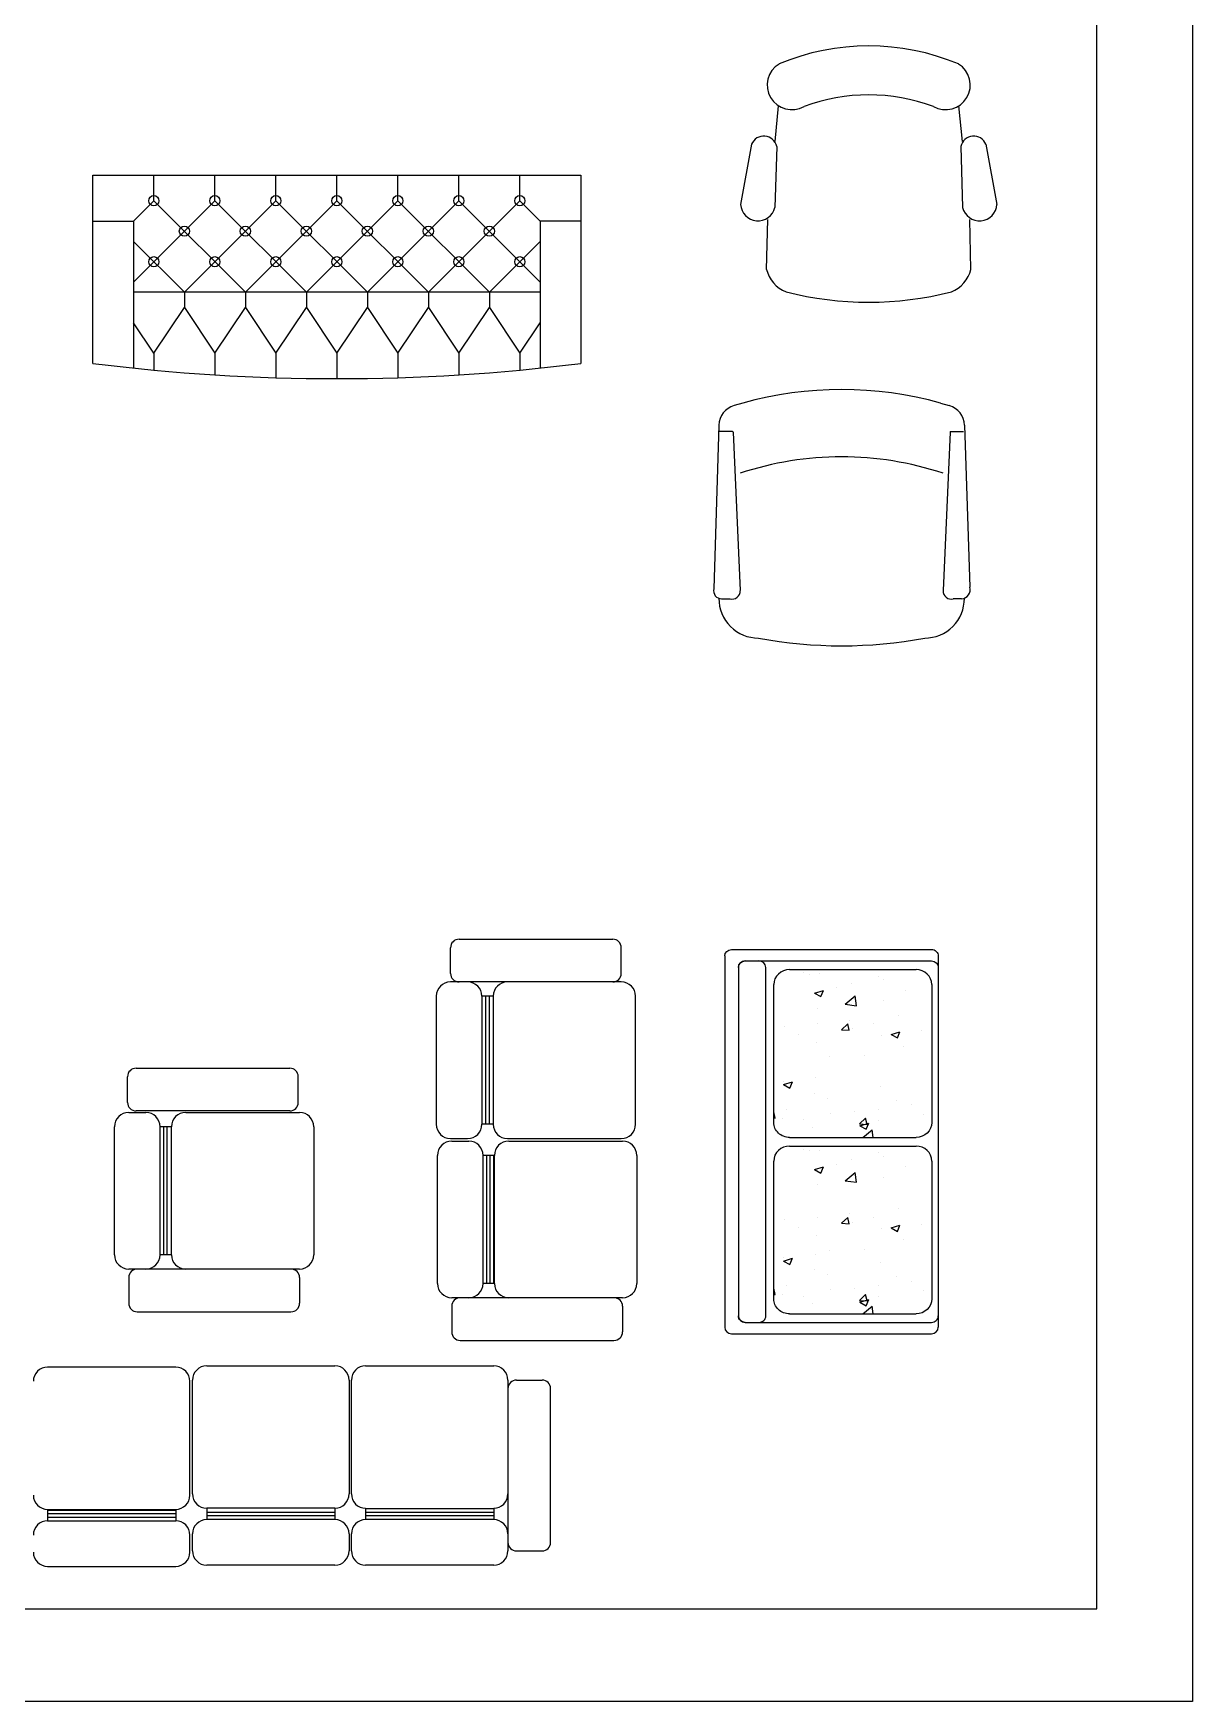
# Model space of a CAD drawing. Header units: inches. Extents: x 3.5 to 46, y 8.9 to 33.7.
# Drawn here: x 20.42 to 24.5, y 8.89 to 14.75 of the extents above; entities that cross this region are included whole.
import ezdxf

# ---------------------------------------------------------------- set-up
doc = ezdxf.new("R2010")
doc.units = ezdxf.units.IN
doc.header["$MEASUREMENT"] = 0
for name, color, linetype in [('02', 2, 'Continuous'), ('1', 1, 'Continuous'), ('4', 4, 'Continuous'), ('kadrbm', 4, 'Continuous')]:
    doc.layers.add(name, color=color, linetype=linetype)

# ---------------------------------------------------------------- blocks, each defined once
blk = doc.blocks.new('kadrbm')
at = {"layer": 'kadrbm', "color": 4}
blk.add_lwpolyline([(0, 0), (0, 24.7972), (21, 24.7972), (21, 0), (0, 0)], close=True, dxfattribs=at)
blk.add_lwpolyline([(20.6631, 0.3257), (20.6631, 24.4603), (0.3369, 24.4603), (0.3369, 0.3257), (20.6631, 0.3257)], dxfattribs=at)

msp = doc.modelspace()

# ---------------------------------------------------------------- linework, layer by layer
at = {"layer": '02'}
for p, q in [((23.0306, 14.3677), (23.0426, 14.4936)), ((23.6885, 14.3677), (23.6766, 14.4936)), ((22.9479, 14.3585), (22.9093, 14.1473)), ((23.7712, 14.3585), (23.8098, 14.1473)), ((23.0362, 14.3508), (23.03, 14.1362)), ((23.6829, 14.3508), (23.6891, 14.1362)), ((20.6338, 14.2496), (22.3481, 14.2496)), ((20.6338, 13.5889), (20.6338, 14.2496)), ((20.8481, 14.1603), (20.8481, 14.2496)), ((21.0624, 14.1603), (21.0624, 14.2496)), ((21.2767, 14.1603), (21.2767, 14.2496)), ((21.491, 14.1603), (21.491, 14.2496)), ((21.7053, 14.1603), (21.7053, 14.2496)), ((21.9195, 14.1603), (21.9195, 14.2496)), ((22.1338, 14.1603), (22.1338, 14.2496)), ((22.3481, 14.2496), (22.3481, 13.5889)), ((21.0624, 14.1603), (20.7767, 13.8746)), ((20.7767, 14.0889), (20.8481, 14.1603)), ((20.8481, 14.1603), (21.1695, 13.8389)), ((21.2767, 14.1603), (20.9553, 13.8389)), ((21.0624, 14.1603), (21.3838, 13.8389)), ((21.491, 14.1603), (21.1695, 13.8389)), ((21.2767, 14.1603), (21.5981, 13.8389)), ((21.7053, 14.1603), (21.3838, 13.8389)), ((21.491, 14.1603), (21.8124, 13.8389)), ((21.9195, 14.1603), (21.5981, 13.8389)), ((21.7053, 14.1603), (22.0267, 13.8389)), ((22.1338, 14.1603), (21.8124, 13.8389)), ((21.9195, 14.1603), (22.2053, 13.8746)), ((22.2053, 14.0889), (22.1338, 14.1603)), ((20.6338, 14.0889), (20.7767, 14.0889)), ((20.7767, 14.0889), (20.7767, 13.5725)), ((22.2053, 14.0889), (22.2053, 13.5725)), ((22.3481, 14.0889), (22.2053, 14.0889)), ((23.0004, 13.9189), (23.0045, 14.0942)), ((23.7187, 13.9189), (23.7146, 14.0942)), ((20.9553, 13.8389), (20.7767, 14.0175)), ((22.0267, 13.8389), (22.2053, 14.0175)), ((22.2053, 13.8389), (20.7767, 13.8389)), ((20.9553, 13.8389), (20.9553, 13.7853)), ((21.1695, 13.8389), (21.1695, 13.7853)), ((21.3838, 13.8389), (21.3838, 13.7853)), ((21.5981, 13.8389), (21.5981, 13.7853)), ((21.8124, 13.8389), (21.8124, 13.7853)), ((22.0267, 13.8389), (22.0267, 13.7853)), ((20.8481, 13.6246), (20.9553, 13.7853)), ((20.9553, 13.7853), (21.0624, 13.6246)), ((21.0624, 13.6246), (21.1695, 13.7853)), ((21.1695, 13.7853), (21.2767, 13.6246)), ((21.2767, 13.6246), (21.3838, 13.7853)), ((21.3838, 13.7853), (21.491, 13.6246)), ((21.491, 13.6246), (21.5981, 13.7853)), ((21.5981, 13.7853), (21.7053, 13.6246)), ((21.7053, 13.6246), (21.8124, 13.7853)), ((21.8124, 13.7853), (21.9195, 13.6246)), ((21.9195, 13.6246), (22.0267, 13.7853)), ((22.0267, 13.7853), (22.1338, 13.6246)), ((20.8481, 13.6246), (20.7767, 13.7317)), ((22.1338, 13.6246), (22.2053, 13.7317)), ((20.8481, 13.6246), (20.8481, 13.5654)), ((21.0624, 13.6246), (21.0624, 13.5487)), ((21.2767, 13.6246), (21.2767, 13.5387)), ((21.491, 13.6246), (21.491, 13.5353)), ((21.7053, 13.6246), (21.7053, 13.5387)), ((21.9195, 13.6246), (21.9195, 13.5487)), ((22.1338, 13.6246), (22.1338, 13.5654)), ((22.9169, 13.4496), (22.8863, 13.4406)), ((23.6118, 13.4496), (23.6424, 13.4406)), ((22.8325, 13.3719), (22.8156, 12.7975)), ((23.6961, 13.3719), (23.7148, 12.8035)), ((22.8815, 13.3495), (22.8315, 13.3495)), ((22.8834, 13.3477), (22.9081, 12.7907)), ((23.6453, 13.3477), (23.6206, 12.7907)), ((23.6472, 13.3495), (23.6921, 13.3495)), ((22.8427, 12.7619), (22.8722, 12.7619)), ((23.686, 12.7619), (23.6565, 12.7619)), ((23.0816, 11.4598, -0.0521), (23.5257, 11.4598, -0.0521)), ((23.1312, 11.4484, -0.0521), (23.1312, 11.4484, -0.0521)), ((23.1524, 11.4438, -0.0521), (23.1524, 11.4438, -0.0521)), ((23.1852, 11.4444, -0.0521), (23.1852, 11.4444, -0.0521)), ((23.3926, 11.4357, -0.0521), (23.3926, 11.4357, -0.0521)), ((23.0257, 10.923, -0.0521), (23.0257, 11.4071, -0.0521)), ((23.1692, 11.3769, -0.0521), (23.2007, 11.3866, -0.0521)), ((23.1692, 11.3769, -0.0521), (23.1915, 11.3649, -0.0521)), ((23.1916, 11.3649, -0.0521), (23.2007, 11.3866, -0.0521)), ((23.2473, 11.3955, -0.0521), (23.2473, 11.3955, -0.0521)), ((23.2764, 11.338, -0.0521), (23.3115, 11.3672, -0.0521)), ((23.2977, 11.4114, -0.0521), (23.2977, 11.4114, -0.0521)), ((23.3165, 11.333, -0.0521), (23.3115, 11.3672, -0.0521)), ((23.4103, 11.4233, -0.0521), (23.4103, 11.4233, -0.0521)), ((23.4875, 11.3874, -0.0521), (23.4875, 11.3874, -0.0521)), ((23.5816, 11.4071, -0.0521), (23.5816, 10.923, -0.0521)), ((23.1798, 11.3246, -0.0521), (23.1798, 11.3246, -0.0521)), ((23.2764, 11.338, -0.0521), (23.3164, 11.333, -0.0521)), ((23.4108, 11.3499, -0.0521), (23.4108, 11.3499, -0.0521)), ((23.0629, 11.2608, -0.0521), (23.0629, 11.2608, -0.0521)), ((23.1793, 11.2694, -0.0521), (23.1793, 11.2694, -0.0521)), ((23.2643, 11.2486, -0.0521), (23.286, 11.2692, -0.0521)), ((23.2912, 11.2467, -0.0521), (23.286, 11.2693, -0.0521)), ((23.2919, 11.2813, -0.0521), (23.2919, 11.2813, -0.0521)), ((23.3031, 11.2527, -0.0521), (23.3031, 11.2527, -0.0521)), ((23.375, 11.2696, -0.0521), (23.375, 11.2696, -0.0521)), ((23.4624, 11.2993, -0.0521), (23.4624, 11.2993, -0.0521)), ((23.1126, 11.2336, -0.0521), (23.1126, 11.2336, -0.0521)), ((23.1743, 11.2047, -0.0521), (23.1743, 11.2047, -0.0521)), ((23.2643, 11.2486, -0.0521), (23.2912, 11.2467, -0.0521)), ((23.4053, 11.2301, -0.0521), (23.4053, 11.2301, -0.0521)), ((23.4378, 11.232, -0.0521), (23.4693, 11.2417, -0.0521)), ((23.4378, 11.232, -0.0521), (23.4601, 11.2199, -0.0521)), ((23.4602, 11.22, -0.0521), (23.4693, 11.2417, -0.0521)), ((23.5433, 11.2446, -0.0521), (23.5433, 11.2446, -0.0521)), ((23.2204, 11.1545, -0.0521), (23.2204, 11.1545, -0.0521)), ((23.344, 11.1573, -0.0521), (23.344, 11.1573, -0.0521)), ((23.4828, 11.1906, -0.0521), (23.4828, 11.1906, -0.0521)), ((23.1736, 11.0793, -0.0521), (23.1736, 11.0793, -0.0521)), ((23.0597, 11.0559, -0.0521), (23.0912, 11.0656, -0.0521)), ((23.0597, 11.0559, -0.0521), (23.082, 11.0438, -0.0521)), ((23.0609, 11.0675, -0.0521), (23.0609, 11.0675, -0.0521)), ((23.0821, 11.0438, -0.0521), (23.0912, 11.0656, -0.0521)), ((23.1688, 11.0249, -0.0521), (23.1688, 11.0249, -0.0521)), ((23.3999, 11.0502, -0.0521), (23.3999, 11.0502, -0.0521)), ((23.0309, 10.9385, -0.0521), (23.0257, 10.9608, -0.0521)), ((23.0701, 10.9685, -0.0521), (23.0701, 10.9685, -0.0521)), ((23.2155, 11.0088, -0.0521), (23.2155, 11.0088, -0.0521)), ((23.3103, 10.9604, -0.0521), (23.3103, 10.9604, -0.0521)), ((23.3923, 10.9685, -0.0521), (23.3923, 10.9685, -0.0521)), ((23.4557, 11.0006, -0.0521), (23.4557, 11.0006, -0.0521)), ((23.5098, 10.9852, -0.0521), (23.5098, 10.9852, -0.0521)), ((23.0257, 10.9388, -0.0521), (23.0308, 10.9385, -0.0521)), ((23.0552, 10.9373, -0.0521), (23.0552, 10.9373, -0.0521)), ((23.1298, 10.9325, -0.0521), (23.1298, 10.9325, -0.0521)), ((23.1634, 10.9051, -0.0521), (23.1634, 10.9051, -0.0521)), ((23.2256, 10.9553, -0.0521), (23.2256, 10.9553, -0.0521)), ((23.3267, 10.9178, -0.0521), (23.3484, 10.9385, -0.0521)), ((23.3267, 10.9178, -0.0521), (23.3536, 10.9159, -0.0521)), ((23.3283, 10.911, -0.0521), (23.3598, 10.9206, -0.0521)), ((23.3283, 10.911, -0.0521), (23.3507, 10.8989, -0.0521)), ((23.3536, 10.9159, -0.0521), (23.3484, 10.9385, -0.0521)), ((23.3507, 10.8989, -0.0521), (23.3598, 10.9207, -0.0521)), ((23.3944, 10.9304, -0.0521), (23.3944, 10.9304, -0.0521)), ((23.5506, 10.9523, -0.0521), (23.5506, 10.9523, -0.0521)), ((23.0816, 10.8703, -0.0521), (23.5257, 10.8703, -0.0521)), ((23.0816, 10.8402, -0.0521), (23.5257, 10.8402, -0.0521)), ((23.3392, 10.8703, -0.0521), (23.3711, 10.8969, -0.0521)), ((23.3751, 10.8703, -0.0521), (23.3712, 10.8969, -0.0521)), ((23.0257, 10.3034, -0.0521), (23.0257, 10.7875, -0.0521)), ((23.1312, 10.8287, -0.0521), (23.1312, 10.8287, -0.0521)), ((23.1524, 10.8242, -0.0521), (23.1524, 10.8242, -0.0521)), ((23.1852, 10.8248, -0.0521), (23.1852, 10.8248, -0.0521)), ((23.2977, 10.7918, -0.0521), (23.2977, 10.7918, -0.0521)), ((23.3926, 10.8161, -0.0521), (23.3926, 10.8161, -0.0521)), ((23.4103, 10.8037, -0.0521), (23.4103, 10.8037, -0.0521)), ((23.5816, 10.7875, -0.0521), (23.5816, 10.3034, -0.0521)), ((23.1692, 10.7573, -0.0521), (23.2007, 10.767, -0.0521)), ((23.1692, 10.7573, -0.0521), (23.1915, 10.7453, -0.0521)), ((23.1916, 10.7453, -0.0521), (23.2007, 10.767, -0.0521)), ((23.2473, 10.7759, -0.0521), (23.2473, 10.7759, -0.0521)), ((23.2764, 10.7184, -0.0521), (23.3115, 10.7476, -0.0521)), ((23.3165, 10.7134, -0.0521), (23.3115, 10.7476, -0.0521)), ((23.4108, 10.7303, -0.0521), (23.4108, 10.7303, -0.0521)), ((23.4875, 10.7677, -0.0521), (23.4875, 10.7677, -0.0521)), ((23.1798, 10.705, -0.0521), (23.1798, 10.705, -0.0521)), ((23.2764, 10.7184, -0.0521), (23.3164, 10.7134, -0.0521)), ((23.4624, 10.6196, -0.0521), (23.4624, 10.6196, -0.0521)), ((23.0629, 10.5812, -0.0521), (23.0629, 10.5812, -0.0521)), ((23.1126, 10.5539, -0.0521), (23.1126, 10.5539, -0.0521)), ((23.1793, 10.5898, -0.0521), (23.1793, 10.5898, -0.0521)), ((23.2643, 10.5689, -0.0521), (23.286, 10.5896, -0.0521)), ((23.2643, 10.5689, -0.0521), (23.2912, 10.5671, -0.0521)), ((23.2912, 10.5671, -0.0521), (23.286, 10.5897, -0.0521)), ((23.2919, 10.6017, -0.0521), (23.2919, 10.6017, -0.0521)), ((23.3031, 10.5731, -0.0521), (23.3031, 10.5731, -0.0521)), ((23.375, 10.59, -0.0521), (23.375, 10.59, -0.0521)), ((23.4053, 10.5505, -0.0521), (23.4053, 10.5505, -0.0521)), ((23.4378, 10.5524, -0.0521), (23.4693, 10.5621, -0.0521)), ((23.4378, 10.5524, -0.0521), (23.4601, 10.5403, -0.0521)), ((23.4602, 10.5403, -0.0521), (23.4693, 10.5621, -0.0521)), ((23.5433, 10.565, -0.0521), (23.5433, 10.565, -0.0521)), ((23.1743, 10.5251, -0.0521), (23.1743, 10.5251, -0.0521)), ((23.4828, 10.5109, -0.0521), (23.4828, 10.5109, -0.0521)), ((23.0597, 10.4363, -0.0521), (23.0912, 10.446, -0.0521)), ((23.0597, 10.4363, -0.0521), (23.082, 10.4242, -0.0521)), ((23.0609, 10.4478, -0.0521), (23.0609, 10.4478, -0.0521)), ((23.0821, 10.4242, -0.0521), (23.0912, 10.446, -0.0521)), ((23.1736, 10.4597, -0.0521), (23.1736, 10.4597, -0.0521)), ((23.2204, 10.4749, -0.0521), (23.2204, 10.4749, -0.0521)), ((23.344, 10.4777, -0.0521), (23.344, 10.4777, -0.0521)), ((23.3999, 10.4306, -0.0521), (23.3999, 10.4306, -0.0521)), ((23.1688, 10.4053, -0.0521), (23.1688, 10.4053, -0.0521)), ((23.2155, 10.3891, -0.0521), (23.2155, 10.3891, -0.0521)), ((23.4557, 10.381, -0.0521), (23.4557, 10.381, -0.0521)), ((23.0309, 10.3189, -0.0521), (23.0257, 10.3412, -0.0521)), ((23.0257, 10.3192, -0.0521), (23.0308, 10.3189, -0.0521)), ((23.0552, 10.3177, -0.0521), (23.0552, 10.3177, -0.0521)), ((23.0701, 10.3489, -0.0521), (23.0701, 10.3489, -0.0521)), ((23.1298, 10.3129, -0.0521), (23.1298, 10.3129, -0.0521)), ((23.2256, 10.3357, -0.0521), (23.2256, 10.3357, -0.0521)), ((23.3103, 10.3408, -0.0521), (23.3103, 10.3408, -0.0521)), ((23.3267, 10.2982, -0.0521), (23.3484, 10.3188, -0.0521)), ((23.3536, 10.2963, -0.0521), (23.3484, 10.3189, -0.0521)), ((23.3923, 10.3489, -0.0521), (23.3923, 10.3489, -0.0521)), ((23.5098, 10.3656, -0.0521), (23.5098, 10.3656, -0.0521)), ((23.5506, 10.3327, -0.0521), (23.5506, 10.3327, -0.0521)), ((23.1634, 10.2854, -0.0521), (23.1634, 10.2854, -0.0521)), ((23.3267, 10.2982, -0.0521), (23.3536, 10.2963, -0.0521)), ((23.3283, 10.2913, -0.0521), (23.3598, 10.301, -0.0521)), ((23.3283, 10.2913, -0.0521), (23.3507, 10.2793, -0.0521)), ((23.3392, 10.2507, -0.0521), (23.3711, 10.2773, -0.0521)), ((23.3507, 10.2793, -0.0521), (23.3598, 10.301, -0.0521)), ((23.3751, 10.2507, -0.0521), (23.3712, 10.2773, -0.0521)), ((23.3944, 10.3108, -0.0521), (23.3944, 10.3108, -0.0521)), ((23.0816, 10.2507, -0.0521), (23.5257, 10.2507, -0.0521))]:
    msp.add_line(p, q, dxfattribs=at)
for centre in [(20.8481, 14.1603), (21.0624, 14.1603), (21.2767, 14.1603), (21.491, 14.1603), (21.7053, 14.1603), (21.9195, 14.1603), (22.1338, 14.1603), (20.9553, 14.0532), (21.1695, 14.0532), (21.3838, 14.0532), (21.5981, 14.0532), (21.8124, 14.0532), (22.0267, 14.0532), (20.8481, 13.946), (21.0624, 13.946), (21.2767, 13.946), (21.491, 13.946), (21.7053, 13.946), (21.9195, 13.946), (22.1338, 13.946)]:
    msp.add_circle(centre, 0.0179, dxfattribs=at)
for centre, radius, start, end in [((23.3596, 13.8884), 0.8154, 67.26107, 112.73893), ((23.0893, 14.5664), 0.0865, 121.26503, 299.68252), ((23.6298, 14.5664), 0.0865, 240.31748, 58.73497), ((23.3596, 13.876), 0.656, 69.71341, 110.28659), ((22.9909, 14.3409), 0.0464, 12.28269, 157.77652), ((23.7283, 14.3409), 0.0464, 22.22348, 167.71731), ((22.9705, 14.151), 0.0613, 183.51322, 345.99319), ((23.7486, 14.151), 0.0613, 194.00681, 356.48678), ((23.1138, 13.9483), 0.1172, 194.5083, 247.5673), ((23.6053, 13.9483), 0.1172, 292.4327, 345.4917), ((23.3596, 14.9842), 1.1805, 255.75795, 284.24205), ((21.491, 20.4192), 6.8839, 262.84735, 277.15268), ((23.2643, 12.199), 1.298, 74.47479, 105.52521), ((22.9075, 13.3687), 0.075, 106.41992, 177.45961), ((23.6212, 13.3687), 0.075, 2.54039, 73.58008), ((22.8815, 13.3476), 0.00187, 2.54039, 90), ((23.6472, 13.3476), 0.00187, 90, 177.45961), ((23.2641, 12.1326), 1.1281, 71.58125, 108.41875), ((22.8431, 12.7903), 0.0284, 165.32053, 269.23308), ((22.8794, 12.7897), 0.0287, 255.48465, 1.82916), ((23.6493, 12.7897), 0.0287, 178.17084, 284.51535), ((23.6838, 12.7942), 0.0323, 273.87815, 16.70411), ((22.9716, 12.7628), 0.1385, 179.62025, 270.35442), ((23.5571, 12.7628), 0.1385, 269.64558, 0.37548), ((23.2643, 14.1691), 1.5721, 259.29948, 280.70052)]:
    msp.add_arc(centre, radius, start, end, dxfattribs=at)
for centre, major_axis, start_param, end_param in [((23.0816, 11.4071, -0.0521), (-0.0558, 0), -1.570796, 0), ((23.5257, 11.4071, -0.0521), (0.0558, 0), 0, 1.570796), ((23.0816, 10.7875, -0.0521), (-0.0558, 0), -1.570796, 0), ((23.5257, 10.7875, -0.0521), (0.0558, 0), 0, 1.570796)]:
    msp.add_ellipse(centre, major_axis=major_axis, ratio=0.943532, start_param=start_param, end_param=end_param, dxfattribs=at)
at = {"layer": '02', "extrusion": (0, 0, -1)}
for centre, major_axis, start_param, end_param in [((23.0816, 10.923, -0.0521), (0.0558, 0), 1.570796, 3.141593), ((23.5257, 10.923, -0.0521), (-0.0558, 0), 3.141593, 4.712389), ((23.0816, 10.3034, -0.0521), (0.0558, 0), 1.570796, 3.141593), ((23.5257, 10.3034, -0.0521), (-0.0558, 0), 3.141593, 4.712389)]:
    msp.add_ellipse(centre, major_axis=major_axis, ratio=0.943532, start_param=start_param, end_param=end_param, dxfattribs=at)
at = {"layer": '1'}
for p, q in [((22.0131, 11.3666, -0.0521), (22.0131, 10.9166, -0.0521)), ((22.0256, 11.3666, -0.0521), (22.0256, 10.9166, -0.0521)), ((20.8701, 10.458, -0.0521), (20.8701, 10.908, -0.0521)), ((20.8826, 10.458, -0.0521), (20.8826, 10.908, -0.0521)), ((20.8951, 10.458, -0.0521), (20.8951, 10.908, -0.0521)), ((22.0049, 10.3574, -0.0521), (22.0049, 10.8074, -0.0521)), ((22.0174, 10.3574, -0.0521), (22.0174, 10.8074, -0.0521)), ((22.0299, 10.3574, -0.0521), (22.0299, 10.8074, -0.0521)), ((22.0424, 10.3574, -0.0521), (22.0424, 10.8074, -0.0521)), ((20.4747, 9.5617, -0.0521), (20.9247, 9.5617, -0.0521)), ((21.4839, 9.5535, -0.0521), (21.0339, 9.5535, -0.0521)), ((22.042, 9.566, -0.0521), (21.592, 9.566, -0.0521)), ((22.042, 9.5535, -0.0521), (21.592, 9.5535, -0.0521)), ((20.4747, 9.5492, -0.0521), (20.9247, 9.5492, -0.0521)), ((20.4747, 9.5367, -0.0521), (20.9247, 9.5367, -0.0521)), ((20.4747, 9.5242, -0.0521), (20.9247, 9.5242, -0.0521)), ((21.4839, 9.541, -0.0521), (21.0339, 9.541, -0.0521)), ((22.042, 9.541, -0.0521), (21.592, 9.541, -0.0521))]:
    msp.add_line(p, q, dxfattribs=at)
at = {"layer": '4'}
for p, q in [((21.9203, 11.5666, -0.0521), (22.4603, 11.5666, -0.0521)), ((21.8903, 11.4466, -0.0521), (21.8903, 11.5366, -0.0521)), ((22.4903, 11.4466, -0.0521), (22.4903, 11.5366, -0.0521)), ((22.8536, 11.5077, -0.0521), (22.8536, 10.2035, -0.0521)), ((22.8777, 11.5304, -0.0521), (23.5799, 11.5304, -0.0521)), ((22.9258, 11.4902, -0.0521), (23.5799, 11.4902, -0.0521)), ((23.604, 11.5077, -0.0521), (23.604, 10.2035, -0.0521)), ((22.9018, 11.4675, -0.0521), (22.9018, 10.2435, -0.0521)), ((22.998, 10.2435, -0.0521), (22.998, 11.4675, -0.0521)), ((22.4903, 11.4166, -0.0521), (21.8903, 11.4166, -0.0521)), ((21.8403, 11.3666, -0.0521), (21.8403, 10.9166, -0.0521)), ((22.0003, 11.3666, -0.0521), (22.0003, 10.9166, -0.0521)), ((22.0403, 11.3666, -0.0521), (22.0003, 11.3666, -0.0521)), ((22.0403, 11.3666, -0.0521), (22.0403, 10.9166, -0.0521)), ((22.5403, 10.9166, -0.0521), (22.5403, 11.3666, -0.0521)), ((20.7555, 10.9936, -0.0521), (20.7555, 11.0836, -0.0521)), ((20.7855, 11.1136, -0.0521), (21.3255, 11.1136, -0.0521)), ((21.3555, 10.9936, -0.0521), (21.3555, 11.0836, -0.0521)), ((20.7598, 10.958, -0.0521), (20.8198, 10.958, -0.0521)), ((21.3255, 10.9636, -0.0521), (20.7855, 10.9636, -0.0521)), ((20.9598, 10.958, -0.0521), (21.3598, 10.958, -0.0521)), ((20.7098, 10.458, -0.0521), (20.7098, 10.908, -0.0521)), ((20.8698, 10.458, -0.0521), (20.8698, 10.908, -0.0521)), ((20.9098, 10.908, -0.0521), (20.8698, 10.908, -0.0521)), ((20.9098, 10.458, -0.0521), (20.9098, 10.908, -0.0521)), ((21.4098, 10.908, -0.0521), (21.4098, 10.458, -0.0521)), ((22.0403, 10.9166, -0.0521), (22.0003, 10.9166, -0.0521)), ((21.8903, 10.8666, -0.0521), (21.9503, 10.8666, -0.0521)), ((21.8946, 10.8574, -0.0521), (21.9546, 10.8574, -0.0521)), ((22.0903, 10.8666, -0.0521), (22.4903, 10.8666, -0.0521)), ((22.0946, 10.8574, -0.0521), (22.4946, 10.8574, -0.0521)), ((21.8446, 10.3574, -0.0521), (21.8446, 10.8074, -0.0521)), ((22.0446, 10.8074, -0.0521), (22.0046, 10.8074, -0.0521)), ((22.0446, 10.3574, -0.0521), (22.0446, 10.8074, -0.0521)), ((22.5446, 10.8074, -0.0521), (22.5446, 10.3574, -0.0521)), ((20.9098, 10.458, -0.0521), (20.8698, 10.458, -0.0521)), ((21.3598, 10.408, -0.0521), (20.7598, 10.408, -0.0521)), ((20.7598, 10.378, -0.0521), (20.7598, 10.288, -0.0521)), ((21.3598, 10.378, -0.0521), (21.3598, 10.288, -0.0521)), ((22.0446, 10.3574, -0.0521), (22.0046, 10.3574, -0.0521)), ((20.7898, 10.258, -0.0521), (21.3298, 10.258, -0.0521)), ((22.4946, 10.3074, -0.0521), (21.8946, 10.3074, -0.0521)), ((21.8946, 10.2774, -0.0521), (21.8946, 10.1874, -0.0521)), ((22.4946, 10.2774, -0.0521), (22.4946, 10.1874, -0.0521)), ((22.9258, 10.2208, -0.0521), (23.5799, 10.2208, -0.0521)), ((21.9246, 10.1574, -0.0521), (22.4646, 10.1574, -0.0521)), ((22.8777, 10.1808, -0.0521), (23.5799, 10.1808, -0.0521)), ((20.9247, 10.0639, -0.0521), (20.4747, 10.0639, -0.0521)), ((21.0339, 10.0682, -0.0521), (21.4839, 10.0682, -0.0521)), ((21.592, 10.0682, -0.0521), (22.042, 10.0682, -0.0521)), ((20.9747, 9.6139, -0.0521), (20.9747, 10.0139, -0.0521)), ((20.9839, 9.6182, -0.0521), (20.9839, 10.0182, -0.0521)), ((21.5339, 10.0182, -0.0521), (21.5339, 9.6182, -0.0521)), ((21.542, 9.6182, -0.0521), (21.542, 10.0182, -0.0521)), ((22.092, 10.0182, -0.0521), (22.092, 9.4182, -0.0521)), ((22.122, 10.0182, -0.0521), (22.212, 10.0182, -0.0521)), ((22.242, 9.4482, -0.0521), (22.242, 9.9882, -0.0521)), ((20.4747, 9.5639, -0.0521), (20.9247, 9.5639, -0.0521)), ((20.4747, 9.5639, -0.0521), (20.4747, 9.5239, -0.0521)), ((20.9247, 9.5639, -0.0521), (20.9247, 9.5239, -0.0521)), ((21.4839, 9.5682, -0.0521), (21.0339, 9.5682, -0.0521)), ((21.0339, 9.5682, -0.0521), (21.0339, 9.5282, -0.0521)), ((21.4839, 9.5682, -0.0521), (21.4839, 9.5282, -0.0521)), ((21.592, 9.5682, -0.0521), (21.592, 9.5282, -0.0521)), ((22.042, 9.5682, -0.0521), (22.042, 9.5282, -0.0521)), ((21.4839, 9.5282, -0.0521), (21.0339, 9.5282, -0.0521)), ((22.042, 9.5282, -0.0521), (21.592, 9.5282, -0.0521)), ((20.9747, 9.4139, -0.0521), (20.9747, 9.4739, -0.0521)), ((20.9839, 9.4182, -0.0521), (20.9839, 9.4782, -0.0521)), ((21.5339, 9.4782, -0.0521), (21.5339, 9.4182, -0.0521)), ((21.542, 9.4182, -0.0521), (21.542, 9.4782, -0.0521)), ((22.122, 9.4182, -0.0521), (22.212, 9.4182, -0.0521)), ((20.4747, 9.3639, -0.0521), (20.9247, 9.3639, -0.0521)), ((21.4839, 9.3682, -0.0521), (21.0339, 9.3682, -0.0521)), ((22.042, 9.3682, -0.0521), (21.592, 9.3682, -0.0521))]:
    msp.add_line(p, q, dxfattribs=at)
for centre, radius, start, end in [((21.9203, 11.5366, -0.0521), 0.03, 90, 180), ((22.4603, 11.5366, -0.0521), 0.03, 0, 90), ((21.9203, 11.4466, -0.0521), 0.03, 180, 270), ((22.4603, 11.4466, -0.0521), 0.03, 270, 0), ((21.8903, 11.3666, -0.0521), 0.05, 90, 180), ((21.9503, 11.3666, -0.0521), 0.05, 0, 90), ((22.0903, 11.3666, -0.0521), 0.05, 90, 180), ((22.4903, 11.3666, -0.0521), 0.05, 0, 90), ((20.7855, 11.0836, -0.0521), 0.03, 90, 180), ((21.3255, 11.0836, -0.0521), 0.03, 0, 90), ((20.7598, 10.908, -0.0521), 0.05, 90, 180), ((20.7855, 10.9936, -0.0521), 0.03, 180, 270), ((20.8198, 10.908, -0.0521), 0.05, 0, 90), ((20.9598, 10.908, -0.0521), 0.05, 90, 180), ((21.3255, 10.9936, -0.0521), 0.03, 270, 0), ((21.3598, 10.908, -0.0521), 0.05, 0, 90), ((21.8903, 10.9166, -0.0521), 0.05, 180, 270), ((21.9503, 10.9166, -0.0521), 0.05, 270, 0), ((22.0903, 10.9166, -0.0521), 0.05, 180, 270), ((22.4903, 10.9166, -0.0521), 0.05, 270, 0), ((21.8946, 10.8074, -0.0521), 0.05, 90, 180), ((21.9546, 10.8074, -0.0521), 0.05, 0, 90), ((22.0946, 10.8074, -0.0521), 0.05, 90, 180), ((22.4946, 10.8074, -0.0521), 0.05, 0, 90), ((20.7598, 10.458, -0.0521), 0.05, 180, 270), ((20.8198, 10.458, -0.0521), 0.05, 270, 0), ((20.9598, 10.458, -0.0521), 0.05, 180, 270), ((21.3598, 10.458, -0.0521), 0.05, 270, 0), ((20.7898, 10.378, -0.0521), 0.03, 90, 180), ((21.3298, 10.378, -0.0521), 0.03, 0, 90), ((21.8946, 10.3574, -0.0521), 0.05, 180, 270), ((21.9546, 10.3574, -0.0521), 0.05, 270, 0), ((22.0946, 10.3574, -0.0521), 0.05, 180, 270), ((22.4946, 10.3574, -0.0521), 0.05, 270, 0), ((20.7898, 10.288, -0.0521), 0.03, 180, 270), ((21.3298, 10.288, -0.0521), 0.03, 270, 0), ((21.9246, 10.2774, -0.0521), 0.03, 90, 180), ((22.4646, 10.2774, -0.0521), 0.03, 0, 90), ((21.9246, 10.1874, -0.0521), 0.03, 180, 270), ((22.4646, 10.1874, -0.0521), 0.03, 270, 0), ((20.4747, 10.0139, -0.0521), 0.05, 90, 180), ((20.9247, 10.0139, -0.0521), 0.05, 0, 90), ((21.0339, 10.0182, -0.0521), 0.05, 90, 180), ((21.4839, 10.0182, -0.0521), 0.05, 0, 90), ((21.592, 10.0182, -0.0521), 0.05, 90, 180), ((22.042, 10.0182, -0.0521), 0.05, 0, 90), ((22.122, 9.9882, -0.0521), 0.03, 90, 180), ((22.212, 9.9882, -0.0521), 0.03, 0, 90), ((20.4747, 9.6139, -0.0521), 0.05, 180, 270), ((20.9247, 9.6139, -0.0521), 0.05, 270, 0), ((21.0339, 9.6182, -0.0521), 0.05, 180, 270), ((21.4839, 9.6182, -0.0521), 0.05, 270, 0), ((21.592, 9.6182, -0.0521), 0.05, 180, 270), ((22.042, 9.6182, -0.0521), 0.05, 270, 0), ((20.4747, 9.4739, -0.0521), 0.05, 90, 180), ((20.9247, 9.4739, -0.0521), 0.05, 0, 90), ((21.0339, 9.4782, -0.0521), 0.05, 90, 180), ((21.4839, 9.4782, -0.0521), 0.05, 0, 90), ((21.592, 9.4782, -0.0521), 0.05, 90, 180), ((22.042, 9.4782, -0.0521), 0.05, 0, 90), ((22.122, 9.4482, -0.0521), 0.03, 180, 270), ((22.212, 9.4482, -0.0521), 0.03, 270, 0), ((20.4747, 9.4139, -0.0521), 0.05, 180, 270), ((20.9247, 9.4139, -0.0521), 0.05, 270, 0), ((21.0339, 9.4182, -0.0521), 0.05, 180, 270), ((21.4839, 9.4182, -0.0521), 0.05, 270, 0), ((21.592, 9.4182, -0.0521), 0.05, 180, 270), ((22.042, 9.4182, -0.0521), 0.05, 270, 0)]:
    msp.add_arc(centre, radius, start, end, dxfattribs=at)
at = {"layer": '4', "extrusion": (0, 0, -1)}
for centre, major_axis, start_param, end_param in [((22.8777, 11.5077, -0.0521), (0.0241, 0), 3.141593, 4.712389), ((22.9258, 11.4675, -0.0521), (0.0241, 0), 3.141593, 4.712389), ((23.5799, 11.5077, -0.0521), (-0.0241, 0), 1.570796, 3.141593), ((23.5799, 11.4675, -0.0521), (0.0241, 0), -1.570796, 0), ((22.9258, 10.2435, -0.0521), (0.0241, 0), 1.570796, 3.141593)]:
    msp.add_ellipse(centre, major_axis=major_axis, ratio=0.943532, start_param=start_param, end_param=end_param, dxfattribs=at)
at = {"layer": '4'}
for centre, major_axis, start_param, end_param in [((22.9258, 11.4675, -0.0521), (0.0241, 0), 1.570796, 3.141593), ((22.9739, 11.4675, -0.0521), (-0.0241, 0), 3.141593, 4.712389), ((22.8777, 10.2035, -0.0521), (0.0241, 0), 3.141593, 4.712389), ((22.9258, 10.2435, -0.0521), (-0.0241, 0), 0, 1.570796), ((22.9739, 10.2435, -0.0521), (-0.0241, 0), 1.570796, 3.141593), ((23.5799, 10.2436, -0.0521), (-0.0241, 0), 1.570796, 3.141593), ((23.5799, 10.2035, -0.0521), (0.0241, 0), 4.712389, 6.283185)]:
    msp.add_ellipse(centre, major_axis=major_axis, ratio=0.943532, start_param=start_param, end_param=end_param, dxfattribs=at)

# ---------------------------------------------------------------- block references
at = {"layer": 'kadrbm'}
msp.add_blockref('kadrbm', (3.4975, 8.8888), dxfattribs=at)

doc.saveas('drawing.dxf')
